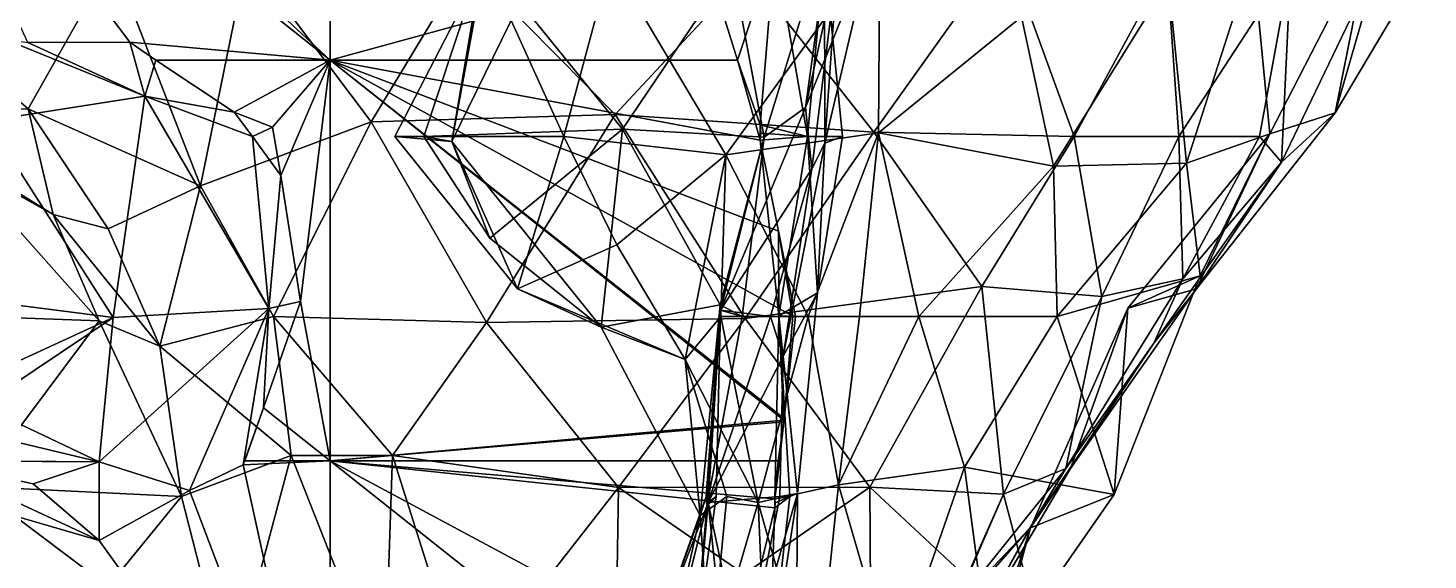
# Model space of a CAD drawing. Extents: x 290034 to 295698, y 4553723 to 4561693.
# Drawn here: x 290240.1 to 290378.8, y 4561323.9 to 4561376.6 of the extents above; entities that cross this region are included whole.
import ezdxf

# ---------------------------------------------------------------- set-up
doc = ezdxf.new("R2010")
doc.units = 0
doc.layers.add('Au_ppm_Pref_-_0_2', color=7, linetype='CONTINUOUS')

msp = doc.modelspace()

# ---------------------------------------------------------------- linework, layer by layer
at = {"layer": 'Au_ppm_Pref_-_0_2'}
for points in [[(290223.78, 4561410.07, 1644.77), (290227.3, 4561413.07, 1644.87), (290270, 4561373.38, 1648.09)], [(290270, 4561413.07, 1647.01), (290270, 4561373.38, 1648.09), (290227.3, 4561413.07, 1644.87)], [(290270, 4561413.07, 1647.01), (290307.18, 4561383.56, 1650.37), (290270, 4561373.38, 1648.09)], [(290240.04, 4561375.12, 1646.12), (290223.78, 4561410.07, 1644.77), (290250.15, 4561375.17, 1646.78)], [(290250.15, 4561375.17, 1646.78), (290223.78, 4561410.07, 1644.77), (290270, 4561373.38, 1648.09)], [(290285.32, 4561383.07, 1597.64), (290282.05, 4561365.32, 1603.62), (290292.72, 4561387.11, 1603.62)], [(290292.72, 4561387.11, 1603.62), (290282.05, 4561365.32, 1603.62), (290285.14, 4561383.59, 1609.64)], [(290319.67, 4561387.42, 1615.3), (290309.83, 4561382.66, 1609.46), (290312.99, 4561365.74, 1615.54)], [(290319.67, 4561387.42, 1615.3), (290312.99, 4561365.74, 1615.54), (290317.1, 4561368.68, 1622.41)], [(290319.67, 4561387.42, 1615.3), (290317.1, 4561368.68, 1622.41), (290323.09, 4561383.62, 1621.44)], [(290297.79, 4561383.17, 1591.47), (290324.46, 4561385.04, 1590.06), (290309.21, 4561364.01, 1590.57)], [(290309.21, 4561364.01, 1590.57), (290324.46, 4561385.04, 1590.06), (290324.33, 4561366.16, 1586.61)], [(290324.46, 4561385.04, 1590.06), (290338.5, 4561377.66, 1586.71), (290324.33, 4561366.16, 1586.61)], [(290363.1, 4561366.07, 1567.95), (290361.41, 4561383.62, 1573.92), (290372.97, 4561385.3, 1567.47)], [(290369.59, 4561368.16, 1562.04), (290363.1, 4561366.07, 1567.95), (290372.97, 4561385.3, 1567.47)], [(290369.59, 4561368.16, 1562.04), (290372.97, 4561385.3, 1567.47), (290378.77, 4561383.62, 1562.04)], [(290226.18, 4561368.27, 1550.62), (290240.07, 4561368.55, 1544.92), (290222.66, 4561383.56, 1544.2)], [(290240.07, 4561368.55, 1544.92), (290248.42, 4561383.37, 1542.15), (290222.66, 4561383.56, 1544.2)], [(290257.16, 4561360.92, 1542.63), (290261.78, 4561383.62, 1540.71), (290248.42, 4561383.37, 1542.15)], [(290261.78, 4561383.62, 1540.71), (290257.16, 4561360.92, 1542.63), (290274.06, 4561367.25, 1539.11)], [(290283.51, 4561382.91, 1536.94), (290261.78, 4561383.62, 1540.71), (290274.06, 4561367.25, 1539.11)], [(290270, 4561373.38, 1648.09), (290307.18, 4561383.56, 1650.37), (290310.36, 4561373.38, 1650.87)], [(290298.95, 4561366.55, 1609.88), (290285.14, 4561383.59, 1609.64), (290279.29, 4561365.8, 1606.69)], [(290285.14, 4561383.59, 1609.64), (290282.05, 4561365.32, 1603.62), (290279.29, 4561365.8, 1606.69)], [(290309.83, 4561382.66, 1609.46), (290285.14, 4561383.59, 1609.64), (290298.95, 4561366.55, 1609.88)], [(290314.04, 4561384.51, 1645.55), (290310.36, 4561373.38, 1650.87), (290307.18, 4561383.56, 1650.37)], [(290314.04, 4561384.51, 1645.55), (290312.59, 4561366.95, 1651.04), (290310.36, 4561373.38, 1650.87)], [(290323.85, 4561366.25, 1538.32), (290336.92, 4561384.53, 1537.77), (290311.39, 4561382.11, 1536.1)], [(290317.3, 4561365.8, 1644.02), (290312.59, 4561366.95, 1651.04), (290314.04, 4561384.51, 1645.55)], [(290318.98, 4561383.85, 1638.87), (290317.3, 4561365.8, 1644.02), (290314.04, 4561384.51, 1645.55)], [(290323.09, 4561383.62, 1621.44), (290317.1, 4561368.68, 1622.41), (290320.31, 4561383.42, 1627.29)], [(290317.1, 4561368.68, 1622.41), (290317.71, 4561362.6, 1627.37), (290320.31, 4561383.42, 1627.29)], [(290318.98, 4561383.85, 1638.87), (290320.76, 4561365.8, 1639.25), (290317.3, 4561365.8, 1644.02)], [(290320.31, 4561383.42, 1627.29), (290317.71, 4561362.6, 1627.37), (290319.02, 4561365.16, 1633.39)], [(290319.02, 4561365.16, 1633.39), (290318.98, 4561383.85, 1638.87), (290323.32, 4561383.62, 1633.31)], [(290319.02, 4561365.16, 1633.39), (290320.76, 4561365.8, 1639.25), (290318.98, 4561383.85, 1638.87)], [(290320.31, 4561383.42, 1627.29), (290319.02, 4561365.16, 1633.39), (290323.32, 4561383.62, 1633.31)], [(290343.7, 4561365.8, 1540.69), (290336.92, 4561384.53, 1537.77), (290323.85, 4561366.25, 1538.32)], [(290336.92, 4561384.53, 1537.77), (290343.7, 4561365.8, 1540.69), (290352.88, 4561382.78, 1543.48)], [(290354.85, 4561363.16, 1575.78), (290353.06, 4561381.18, 1580.8), (290361.41, 4561383.62, 1573.92)], [(290354.85, 4561363.16, 1575.78), (290361.41, 4561383.62, 1573.92), (290363.1, 4561366.07, 1567.95)], [(290365.17, 4561382.84, 1549.38), (290364.25, 4561363.28, 1556.06), (290374.05, 4561383.62, 1556.1)], [(290364.25, 4561363.28, 1556.06), (290369.59, 4561368.16, 1562.04), (290374.05, 4561383.62, 1556.1)], [(290369.59, 4561368.16, 1562.04), (290378.77, 4561383.62, 1562.04), (290374.05, 4561383.62, 1556.1)], [(290240.07, 4561368.55, 1544.92), (290257.16, 4561360.92, 1542.63), (290248.42, 4561383.37, 1542.15)], [(290298.22, 4561367.99, 1538.6), (290283.51, 4561382.91, 1536.94), (290274.06, 4561367.25, 1539.11)], [(290285.32, 4561383.07, 1597.64), (290276.4, 4561365.8, 1598.45), (290282.05, 4561365.32, 1603.62)], [(290285.32, 4561383.07, 1597.64), (290293.15, 4561365.8, 1592.53), (290276.4, 4561365.8, 1598.45)], [(290298.22, 4561367.99, 1538.6), (290311.39, 4561382.11, 1536.1), (290283.51, 4561382.91, 1536.94)], [(290285.32, 4561383.07, 1597.64), (290297.79, 4561383.17, 1591.47), (290293.15, 4561365.8, 1592.53)], [(290297.79, 4561383.17, 1591.47), (290309.21, 4561364.01, 1590.57), (290293.15, 4561365.8, 1592.53)], [(290298.22, 4561367.99, 1538.6), (290323.85, 4561366.25, 1538.32), (290311.39, 4561382.11, 1536.1)], [(290312.99, 4561365.74, 1615.54), (290309.83, 4561382.66, 1609.46), (290298.95, 4561366.55, 1609.88)], [(290354.07, 4561365.8, 1545.33), (290352.88, 4561382.78, 1543.48), (290343.7, 4561365.8, 1540.69)], [(290352.88, 4561382.78, 1543.48), (290354.07, 4561365.8, 1545.33), (290365.17, 4561382.84, 1549.38)], [(290354.07, 4561365.8, 1545.33), (290362.09, 4561365.8, 1550.16), (290365.17, 4561382.84, 1549.38)], [(290362.09, 4561365.8, 1550.16), (290364.25, 4561363.28, 1556.06), (290365.17, 4561382.84, 1549.38)], [(290338.5, 4561377.66, 1586.71), (290353.06, 4561381.18, 1580.8), (290341.66, 4561362.87, 1580.74)], [(290341.66, 4561362.87, 1580.74), (290353.06, 4561381.18, 1580.8), (290354.85, 4561363.16, 1575.78)], [(290324.33, 4561366.16, 1586.61), (290338.5, 4561377.66, 1586.71), (290341.66, 4561362.87, 1580.74)], [(290237.75, 4561375.45, 1645.97), (290251.62, 4561369.81, 1643.91), (290236.02, 4561367.35, 1639)], [(290251.62, 4561369.81, 1643.91), (290237.75, 4561375.45, 1645.97), (290240.04, 4561375.12, 1646.12)], [(290250.15, 4561375.17, 1646.78), (290251.62, 4561369.81, 1643.91), (290240.04, 4561375.12, 1646.12)], [(290252.71, 4561373.38, 1646.96), (290250.15, 4561375.17, 1646.78), (290270, 4561373.38, 1648.09)], [(290251.62, 4561369.81, 1643.91), (290250.15, 4561375.17, 1646.78), (290252.71, 4561373.38, 1646.96)], [(290251.62, 4561369.81, 1643.91), (290252.71, 4561373.38, 1646.96), (290260.48, 4561368.23, 1647.71)], [(290270, 4561373.38, 1648.09), (290260.48, 4561368.23, 1647.71), (290252.71, 4561373.38, 1646.96)], [(290270, 4561373.38, 1648.09), (290264.29, 4561366.72, 1648.04), (290260.48, 4561368.23, 1647.71)], [(290264.29, 4561366.72, 1648.04), (290270, 4561373.38, 1648.09), (290265.11, 4561361.94, 1648.32)], [(290265.11, 4561361.94, 1648.32), (290270, 4561373.38, 1648.09), (290267.06, 4561349.46, 1649.04)], [(290270, 4561373.38, 1648.09), (290270, 4561333.7, 1649.99), (290267.06, 4561349.46, 1649.04)], [(290314.96, 4561337.7, 1651.3), (290270, 4561333.7, 1649.99), (290270, 4561373.38, 1648.09)], [(290270, 4561373.38, 1648.09), (290315.83, 4561348.03, 1651.33), (290314.98, 4561337.89, 1651.3)], [(290270, 4561373.38, 1648.09), (290314.43, 4561356.44, 1651.2), (290315.83, 4561348.03, 1651.33)], [(290270, 4561373.38, 1648.09), (290314.98, 4561337.89, 1651.3), (290314.96, 4561337.7, 1651.3)], [(290270, 4561373.38, 1648.09), (290312.6, 4561365.45, 1651.05), (290314.43, 4561356.44, 1651.2)], [(290270, 4561373.38, 1648.09), (290310.36, 4561373.38, 1650.87), (290312.6, 4561365.45, 1651.05)], [(290310.36, 4561373.38, 1650.87), (290312.59, 4561366.95, 1651.04), (290312.6, 4561365.45, 1651.05)], [(290251.62, 4561369.81, 1643.91), (290248.49, 4561347.89, 1638.8), (290236.02, 4561367.35, 1639)], [(290251.62, 4561369.81, 1643.91), (290263.92, 4561348.76, 1644.42), (290248.49, 4561347.89, 1638.8)], [(290260.48, 4561368.23, 1647.71), (290262.29, 4561365.8, 1645.19), (290251.62, 4561369.81, 1643.91)], [(290251.62, 4561369.81, 1643.91), (290262.29, 4561365.8, 1645.19), (290263.92, 4561348.76, 1644.42)], [(290242.56, 4561358.1, 1550.16), (290240.07, 4561368.55, 1544.92), (290226.18, 4561368.27, 1550.62)], [(290242.56, 4561358.1, 1550.16), (290226.18, 4561368.27, 1550.62), (290232.94, 4561363.48, 1555.1)], [(290242.56, 4561358.1, 1550.16), (290248.01, 4561356.67, 1547.12), (290240.07, 4561368.55, 1544.92)], [(290248.01, 4561356.67, 1547.12), (290257.16, 4561360.92, 1542.63), (290240.07, 4561368.55, 1544.92)], [(290264.29, 4561366.72, 1648.04), (290262.29, 4561365.8, 1645.19), (290260.48, 4561368.23, 1647.71)], [(290317.71, 4561362.6, 1627.37), (290317.1, 4561368.68, 1622.41), (290308.68, 4561348.62, 1621.58)], [(290317.1, 4561368.68, 1622.41), (290312.99, 4561365.74, 1615.54), (290308.68, 4561348.62, 1621.58)], [(290248.49, 4561347.89, 1638.8), (290225.3, 4561350.87, 1637.12), (290236.02, 4561367.35, 1639)], [(290257.16, 4561360.92, 1542.63), (290264.37, 4561347.98, 1542.87), (290274.06, 4561367.25, 1539.11)], [(290274.06, 4561367.25, 1539.11), (290264.37, 4561347.98, 1542.87), (290285.47, 4561347.38, 1539.3)], [(290298.22, 4561367.99, 1538.6), (290274.06, 4561367.25, 1539.11), (290285.47, 4561347.38, 1539.3)], [(290298.22, 4561367.99, 1538.6), (290285.47, 4561347.38, 1539.3), (290311.13, 4561347.78, 1538.67)], [(290298.22, 4561367.99, 1538.6), (290311.13, 4561347.78, 1538.67), (290323.85, 4561366.25, 1538.32)], [(290312.6, 4561365.45, 1651.05), (290312.59, 4561366.95, 1651.04), (290312.68, 4561366.15, 1651.05)], [(290317.3, 4561365.8, 1644.02), (290312.68, 4561366.15, 1651.05), (290312.59, 4561366.95, 1651.04)], [(290355.84, 4561350.72, 1562.04), (290363.1, 4561366.07, 1567.95), (290369.59, 4561368.16, 1562.04)], [(290355.84, 4561350.72, 1562.04), (290369.59, 4561368.16, 1562.04), (290364.25, 4561363.28, 1556.06)], [(290262.29, 4561365.8, 1645.19), (290264.29, 4561366.72, 1648.04), (290265.11, 4561361.94, 1648.32)], [(290265.11, 4561361.94, 1648.32), (290263.92, 4561348.76, 1644.42), (290262.29, 4561365.8, 1645.19)], [(290288.55, 4561350.72, 1598.29), (290282.05, 4561365.32, 1603.62), (290276.4, 4561365.8, 1598.45)], [(290288.55, 4561350.72, 1598.29), (290276.4, 4561365.8, 1598.45), (290293.15, 4561365.8, 1592.53)], [(290298.95, 4561366.55, 1609.88), (290279.29, 4561365.8, 1606.69), (290285.81, 4561355.75, 1606.97)], [(290285.81, 4561355.75, 1606.97), (290279.29, 4561365.8, 1606.69), (290282.05, 4561365.32, 1603.62)], [(290298.95, 4561366.55, 1609.88), (290285.81, 4561355.75, 1606.97), (290296.84, 4561346.93, 1603.55)], [(290288.55, 4561350.72, 1598.29), (290293.15, 4561365.8, 1592.53), (290298.41, 4561355.09, 1594.11)], [(290309.21, 4561364.01, 1590.57), (290298.41, 4561355.09, 1594.11), (290293.15, 4561365.8, 1592.53)], [(290308.63, 4561349.14, 1610.35), (290298.95, 4561366.55, 1609.88), (290296.84, 4561346.93, 1603.55)], [(290308.63, 4561349.14, 1610.35), (290312.99, 4561365.74, 1615.54), (290298.95, 4561366.55, 1609.88)], [(290308.63, 4561349.14, 1610.35), (290310.83, 4561347.98, 1615.5), (290312.99, 4561365.74, 1615.54)], [(290308.68, 4561348.62, 1621.58), (290312.99, 4561365.74, 1615.54), (290310.83, 4561347.98, 1615.5)], [(290309.21, 4561364.01, 1590.57), (290324.33, 4561366.16, 1586.61), (290317.35, 4561347.98, 1588.79)], [(290323.85, 4561366.25, 1538.32), (290311.13, 4561347.78, 1538.67), (290334.56, 4561350.94, 1540.05)], [(290312.6, 4561365.45, 1651.05), (290312.68, 4561366.15, 1651.05), (290317.3, 4561365.8, 1644.02)], [(290314.46, 4561348.06, 1645.23), (290312.6, 4561365.45, 1651.05), (290317.3, 4561365.8, 1644.02)], [(290314.43, 4561356.44, 1651.2), (290312.6, 4561365.45, 1651.05), (290314.46, 4561348.06, 1645.23)], [(290318.29, 4561350.31, 1638.42), (290314.46, 4561348.06, 1645.23), (290317.3, 4561365.8, 1644.02)], [(290318.29, 4561350.31, 1638.42), (290317.3, 4561365.8, 1644.02), (290320.76, 4561365.8, 1639.25)], [(290317.35, 4561347.98, 1588.79), (290324.33, 4561366.16, 1586.61), (290322.44, 4561347.98, 1585.8)], [(290319.02, 4561365.16, 1633.39), (290318.29, 4561350.31, 1638.42), (290320.76, 4561365.8, 1639.25)], [(290324.33, 4561366.16, 1586.61), (290328.33, 4561347.98, 1582.09), (290322.44, 4561347.98, 1585.8)], [(290323.85, 4561366.25, 1538.32), (290334.56, 4561350.94, 1540.05), (290343.7, 4561365.8, 1540.69)], [(290324.33, 4561366.16, 1586.61), (290341.66, 4561362.87, 1580.74), (290328.33, 4561347.98, 1582.09)], [(290343.7, 4561365.8, 1540.69), (290334.56, 4561350.94, 1540.05), (290346.46, 4561349.96, 1544.78)], [(290343.7, 4561365.8, 1540.69), (290346.46, 4561349.96, 1544.78), (290354.07, 4561365.8, 1545.33)], [(290354.07, 4561365.8, 1545.33), (290346.46, 4561349.96, 1544.78), (290354.48, 4561351.72, 1550.16)], [(290349.04, 4561348.8, 1568), (290356.2, 4561352.02, 1573.92), (290363.1, 4561366.07, 1567.95)], [(290349.04, 4561348.8, 1568), (290363.1, 4561366.07, 1567.95), (290355.84, 4561350.72, 1562.04)], [(290354.07, 4561365.8, 1545.33), (290354.48, 4561351.72, 1550.16), (290362.09, 4561365.8, 1550.16)], [(290362.09, 4561365.8, 1550.16), (290354.48, 4561351.72, 1550.16), (290364.25, 4561363.28, 1556.06)], [(290356.2, 4561352.02, 1573.92), (290354.85, 4561363.16, 1575.78), (290363.1, 4561366.07, 1567.95)], [(290282.05, 4561365.32, 1603.62), (290288.55, 4561350.72, 1598.29), (290296.84, 4561346.93, 1603.55)], [(290296.84, 4561346.93, 1603.55), (290285.81, 4561355.75, 1606.97), (290282.05, 4561365.32, 1603.62)], [(290309.21, 4561364.01, 1590.57), (290305.17, 4561343.72, 1596.35), (290298.41, 4561355.09, 1594.11)], [(290309.21, 4561364.01, 1590.57), (290308.7, 4561347.98, 1591.74), (290305.17, 4561343.72, 1596.35)], [(290309.21, 4561364.01, 1590.57), (290317.35, 4561347.98, 1588.79), (290308.7, 4561347.98, 1591.74)], [(290317.71, 4561362.6, 1627.37), (290314.89, 4561344.05, 1632.16), (290319.02, 4561365.16, 1633.39)], [(290319.02, 4561365.16, 1633.39), (290314.89, 4561344.05, 1632.16), (290318.29, 4561350.31, 1638.42)], [(290232.94, 4561363.48, 1555.1), (290223.52, 4561348.4, 1557.71), (290247.11, 4561347.56, 1555.86)], [(290247.11, 4561347.56, 1555.86), (290242.56, 4561358.1, 1550.16), (290232.94, 4561363.48, 1555.1)], [(290342.03, 4561347.98, 1579.09), (290328.33, 4561347.98, 1582.09), (290341.66, 4561362.87, 1580.74)], [(290341.66, 4561362.87, 1580.74), (290354.85, 4561363.16, 1575.78), (290342.03, 4561347.98, 1579.09)], [(290342.03, 4561347.98, 1579.09), (290354.85, 4561363.16, 1575.78), (290356.2, 4561352.02, 1573.92)], [(290354.48, 4561351.72, 1550.16), (290351.61, 4561345.34, 1555.85), (290364.25, 4561363.28, 1556.06)], [(290355.84, 4561350.72, 1562.04), (290364.25, 4561363.28, 1556.06), (290351.61, 4561345.34, 1555.85)], [(290263.92, 4561348.76, 1644.42), (290265.11, 4561361.94, 1648.32), (290267.06, 4561349.46, 1649.04)], [(290313.64, 4561347.98, 1627.37), (290317.71, 4561362.6, 1627.37), (290308.68, 4561348.62, 1621.58)], [(290313.64, 4561347.98, 1627.37), (290314.89, 4561344.05, 1632.16), (290317.71, 4561362.6, 1627.37)], [(290253.11, 4561345.05, 1549.21), (290257.16, 4561360.92, 1542.63), (290248.01, 4561356.67, 1547.12)], [(290253.11, 4561345.05, 1549.21), (290264.37, 4561347.98, 1542.87), (290257.16, 4561360.92, 1542.63)], [(290253.11, 4561345.05, 1549.21), (290242.56, 4561358.1, 1550.16), (290247.11, 4561347.56, 1555.86)], [(290242.56, 4561358.1, 1550.16), (290253.11, 4561345.05, 1549.21), (290248.01, 4561356.67, 1547.12)], [(290315.83, 4561348.03, 1651.33), (290314.43, 4561356.44, 1651.2), (290316.1, 4561347.98, 1651.13)], [(290314.43, 4561356.44, 1651.2), (290314.46, 4561348.06, 1645.23), (290316.1, 4561347.98, 1651.13)], [(290305.17, 4561343.72, 1596.35), (290288.55, 4561350.72, 1598.29), (290298.41, 4561355.09, 1594.11)], [(290342.03, 4561347.98, 1579.09), (290356.2, 4561352.02, 1573.92), (290347.68, 4561330.34, 1573.58)], [(290342.9, 4561332.92, 1550.16), (290351.61, 4561345.34, 1555.85), (290354.48, 4561351.72, 1550.16)], [(290346.46, 4561349.96, 1544.78), (290342.9, 4561332.92, 1550.16), (290354.48, 4561351.72, 1550.16)], [(290349.04, 4561348.8, 1568), (290347.68, 4561330.34, 1573.58), (290356.2, 4561352.02, 1573.92)], [(290229.16, 4561339.01, 1639.25), (290225.3, 4561350.87, 1637.12), (290248.49, 4561347.89, 1638.8)], [(290296.84, 4561346.93, 1603.55), (290288.55, 4561350.72, 1598.29), (290305.17, 4561343.72, 1596.35)], [(290311.13, 4561347.78, 1538.67), (290323.47, 4561331.07, 1538.19), (290334.56, 4561350.94, 1540.05)], [(290316.29, 4561330.46, 1639.43), (290314.46, 4561348.06, 1645.23), (290318.29, 4561350.31, 1638.42)], [(290318.29, 4561350.31, 1638.42), (290314.89, 4561344.05, 1632.16), (290316.29, 4561330.46, 1639.43)], [(290323.47, 4561331.07, 1538.19), (290336.7, 4561330.39, 1544.21), (290334.56, 4561350.94, 1540.05)], [(290334.56, 4561350.94, 1540.05), (290336.7, 4561330.39, 1544.21), (290346.46, 4561349.96, 1544.78)], [(290349.04, 4561348.8, 1568), (290355.84, 4561350.72, 1562.04), (290343.35, 4561332.92, 1562.04)], [(290343.35, 4561332.92, 1562.04), (290355.84, 4561350.72, 1562.04), (290351.61, 4561345.34, 1555.85)], [(290247.11, 4561333.59, 1645.52), (290263.92, 4561348.76, 1644.42), (290256.06, 4561330.75, 1648.88)], [(290248.49, 4561347.89, 1638.8), (290263.92, 4561348.76, 1644.42), (290247.11, 4561333.59, 1645.52)], [(290256.06, 4561330.75, 1648.88), (290263.92, 4561348.76, 1644.42), (290261.38, 4561333.3, 1649.35)], [(290261.38, 4561333.3, 1649.35), (290263.92, 4561348.76, 1644.42), (290263.4, 4561338.94, 1649.3)], [(290267.06, 4561349.46, 1649.04), (290270, 4561333.7, 1649.99), (290263.4, 4561338.94, 1649.3)], [(290263.4, 4561338.94, 1649.3), (290263.92, 4561348.76, 1644.42), (290267.06, 4561349.46, 1649.04)], [(290308.63, 4561349.14, 1610.35), (290296.84, 4561346.93, 1603.55), (290306.66, 4561328.26, 1603.71)], [(290308.63, 4561349.14, 1610.35), (290306.66, 4561328.26, 1603.71), (290307.24, 4561330.16, 1609.56)], [(290308.63, 4561349.14, 1610.35), (290307.24, 4561330.16, 1609.56), (290307.31, 4561329.2, 1615.24)], [(290308.63, 4561349.14, 1610.35), (290307.31, 4561329.2, 1615.24), (290310.83, 4561347.98, 1615.5)], [(290346.46, 4561349.96, 1544.78), (290336.7, 4561330.39, 1544.21), (290342.9, 4561332.92, 1550.16)], [(290349.04, 4561348.8, 1568), (290339.38, 4561327.06, 1566.87), (290347.68, 4561330.34, 1573.58)], [(290349.04, 4561348.8, 1568), (290343.35, 4561332.92, 1562.04), (290339.38, 4561327.06, 1566.87)], [(290247.11, 4561347.56, 1555.86), (290223.52, 4561348.4, 1557.71), (290234.83, 4561331.13, 1554.77)], [(290229.16, 4561339.01, 1639.25), (290248.49, 4561347.89, 1638.8), (290235.41, 4561339.14, 1642.24)], [(290255.27, 4561330.16, 1551.19), (290247.11, 4561347.56, 1555.86), (290234.83, 4561331.13, 1554.77)], [(290235.41, 4561339.14, 1642.24), (290248.49, 4561347.89, 1638.8), (290247.11, 4561333.59, 1645.52)], [(290253.11, 4561345.05, 1549.21), (290247.11, 4561347.56, 1555.86), (290255.27, 4561330.16, 1551.19)], [(290264.37, 4561347.98, 1542.87), (290253.11, 4561345.05, 1549.21), (290266.14, 4561334.2, 1545.41)], [(290266.14, 4561334.2, 1545.41), (290276.18, 4561334.22, 1541.04), (290264.37, 4561347.98, 1542.87)], [(290285.47, 4561347.38, 1539.3), (290264.37, 4561347.98, 1542.87), (290276.18, 4561334.22, 1541.04)], [(290285.47, 4561347.38, 1539.3), (290276.18, 4561334.22, 1541.04), (290298.57, 4561331.05, 1538.22)], [(290311.13, 4561347.78, 1538.67), (290285.47, 4561347.38, 1539.3), (290298.57, 4561331.05, 1538.22)], [(290298.57, 4561331.05, 1538.22), (290323.47, 4561331.07, 1538.19), (290311.13, 4561347.78, 1538.67)], [(290308.7, 4561347.98, 1591.74), (290312.39, 4561329.56, 1592.2), (290305.17, 4561343.72, 1596.35)], [(290308.68, 4561348.62, 1621.58), (290307.31, 4561329.2, 1615.24), (290308.23, 4561330.16, 1621.44)], [(290308.68, 4561348.62, 1621.58), (290310.83, 4561347.98, 1615.5), (290307.31, 4561329.2, 1615.24)], [(290313.64, 4561347.98, 1627.37), (290308.68, 4561348.62, 1621.58), (290307.46, 4561329.57, 1627.27)], [(290307.46, 4561329.57, 1627.27), (290308.68, 4561348.62, 1621.58), (290308.23, 4561330.16, 1621.44)], [(290313.64, 4561347.98, 1627.37), (290307.46, 4561329.57, 1627.27), (290314.89, 4561344.05, 1632.16)], [(290317.35, 4561347.98, 1588.79), (290312.39, 4561329.56, 1592.2), (290308.7, 4561347.98, 1591.74)], [(290320.36, 4561331.3, 1585.05), (290312.39, 4561329.56, 1592.2), (290317.35, 4561347.98, 1588.79)], [(290314.46, 4561348.06, 1645.23), (290314.06, 4561329.91, 1651.31), (290314.96, 4561337.7, 1651.3)], [(290315.55, 4561330.16, 1645.19), (290314.06, 4561329.91, 1651.31), (290314.46, 4561348.06, 1645.23)], [(290314.46, 4561348.06, 1645.23), (290314.96, 4561337.7, 1651.3), (290314.98, 4561337.89, 1651.3)], [(290314.46, 4561348.06, 1645.23), (290314.98, 4561337.89, 1651.3), (290316.1, 4561347.98, 1651.13)], [(290316.29, 4561330.46, 1639.43), (290315.55, 4561330.16, 1645.19), (290314.46, 4561348.06, 1645.23)], [(290314.98, 4561337.89, 1651.3), (290315.83, 4561348.03, 1651.33), (290316.1, 4561347.98, 1651.13)], [(290322.44, 4561347.98, 1585.8), (290320.36, 4561331.3, 1585.05), (290317.35, 4561347.98, 1588.79)], [(290332.85, 4561333.06, 1579.1), (290320.36, 4561331.3, 1585.05), (290328.33, 4561347.98, 1582.09)], [(290322.44, 4561347.98, 1585.8), (290328.33, 4561347.98, 1582.09), (290320.36, 4561331.3, 1585.05)], [(290342.03, 4561347.98, 1579.09), (290332.85, 4561333.06, 1579.1), (290328.33, 4561347.98, 1582.09)], [(290342.03, 4561347.98, 1579.09), (290347.68, 4561330.34, 1573.58), (290332.85, 4561333.06, 1579.1)], [(290296.84, 4561346.93, 1603.55), (290305.17, 4561343.72, 1596.35), (290306.66, 4561328.26, 1603.71)], [(290253.11, 4561345.05, 1549.21), (290255.27, 4561330.16, 1551.19), (290266.14, 4561334.2, 1545.41)], [(290343.35, 4561332.92, 1562.04), (290351.61, 4561345.34, 1555.85), (290339.32, 4561327.03, 1555.95)], [(290351.61, 4561345.34, 1555.85), (290342.9, 4561332.92, 1550.16), (290339.32, 4561327.03, 1555.95)], [(290306.66, 4561328.26, 1603.71), (290305.17, 4561343.72, 1596.35), (290309.31, 4561330.16, 1597.68)], [(290309.31, 4561330.16, 1597.68), (290305.17, 4561343.72, 1596.35), (290312.39, 4561329.56, 1592.2)], [(290307.46, 4561329.57, 1627.27), (290314.54, 4561330.16, 1633.31), (290314.89, 4561344.05, 1632.16)], [(290314.89, 4561344.05, 1632.16), (290314.54, 4561330.16, 1633.31), (290316.29, 4561330.46, 1639.43)], [(290235.41, 4561339.14, 1642.24), (290247.11, 4561333.59, 1645.52), (290225.84, 4561338.67, 1643.79)], [(290225.84, 4561338.67, 1643.79), (290247.11, 4561333.59, 1645.52), (290230.04, 4561333.71, 1647.07)], [(290261.53, 4561333.7, 1649.37), (290261.38, 4561333.3, 1649.35), (290263.4, 4561338.94, 1649.3)], [(290270, 4561333.7, 1649.99), (290261.53, 4561333.7, 1649.37), (290263.4, 4561338.94, 1649.3)], [(290314.96, 4561337.7, 1651.3), (290314.94, 4561337.55, 1651.31), (290270, 4561333.7, 1649.99)], [(290314.94, 4561337.55, 1651.31), (290314.96, 4561337.7, 1651.3), (290314.06, 4561329.91, 1651.31)], [(290314.94, 4561337.55, 1651.31), (290314.38, 4561333.7, 1651.47), (290270, 4561333.7, 1649.99)], [(290314.94, 4561337.55, 1651.31), (290314.06, 4561329.91, 1651.31), (290314.32, 4561331.96, 1651.4)], [(290314.94, 4561337.55, 1651.31), (290314.32, 4561331.96, 1651.4), (290314.38, 4561333.7, 1651.47)], [(290270, 4561294.01, 1648.83), (290220, 4561333.7, 1646.34), (290247.12, 4561325.81, 1648.09)], [(290247.12, 4561325.81, 1648.09), (290220, 4561333.7, 1646.34), (290230.1, 4561333.7, 1647.08)], [(290270, 4561294.01, 1648.83), (290220, 4561294.01, 1647.18), (290220, 4561333.7, 1646.34)], [(290230.04, 4561333.71, 1647.07), (290247.11, 4561333.59, 1645.52), (290230.1, 4561333.7, 1647.08)], [(290247.12, 4561325.81, 1648.09), (290230.1, 4561333.7, 1647.08), (290240.57, 4561331.41, 1647.77)], [(290230.1, 4561333.7, 1647.08), (290247.11, 4561333.59, 1645.52), (290240.57, 4561331.41, 1647.77)], [(290240.57, 4561331.41, 1647.77), (290247.11, 4561333.59, 1645.52), (290247.12, 4561325.81, 1648.09)], [(290247.12, 4561325.81, 1648.09), (290247.11, 4561333.59, 1645.52), (290256.06, 4561330.75, 1648.88)], [(290255.27, 4561330.16, 1551.19), (290260.05, 4561311.44, 1549.79), (290266.14, 4561334.2, 1545.41)], [(290266.14, 4561334.2, 1545.41), (290260.05, 4561311.44, 1549.79), (290275.39, 4561310.78, 1544.81)], [(290270, 4561333.7, 1649.99), (290261.38, 4561333.3, 1649.35), (290261.53, 4561333.7, 1649.37)], [(290270, 4561333.7, 1649.99), (290270, 4561294.01, 1648.83), (290261.38, 4561333.3, 1649.35)], [(290266.14, 4561334.2, 1545.41), (290275.39, 4561310.78, 1544.81), (290276.18, 4561334.22, 1541.04)], [(290306.95, 4561304.37, 1650.06), (290270, 4561294.01, 1648.83), (290270, 4561333.7, 1649.99)], [(290270, 4561333.7, 1649.99), (290309.97, 4561312.27, 1650.48), (290306.95, 4561304.37, 1650.06)], [(290270, 4561333.7, 1649.99), (290314.04, 4561329.02, 1651.28), (290309.97, 4561312.27, 1650.48)], [(290270, 4561333.7, 1649.99), (290314.06, 4561329.91, 1651.31), (290314.04, 4561329.02, 1651.28)], [(290270, 4561333.7, 1649.99), (290314.38, 4561333.7, 1651.47), (290314.06, 4561329.91, 1651.31)], [(290275.39, 4561310.78, 1544.81), (290283.34, 4561311.58, 1538.52), (290276.18, 4561334.22, 1541.04)], [(290276.18, 4561334.22, 1541.04), (290283.34, 4561311.58, 1538.52), (290298.57, 4561331.05, 1538.22)], [(290314.38, 4561333.7, 1651.47), (290314.32, 4561331.96, 1651.4), (290314.06, 4561329.91, 1651.31)], [(290270, 4561294.01, 1648.83), (290256.06, 4561330.75, 1648.88), (290261.38, 4561333.3, 1649.35)], [(290332.85, 4561333.06, 1579.1), (290325.78, 4561312.69, 1580.5), (290320.36, 4561331.3, 1585.05)], [(290325.78, 4561312.69, 1580.5), (290332.85, 4561333.06, 1579.1), (290335.53, 4561312.88, 1573.86)], [(290331.6, 4561318.87, 1550.16), (290339.32, 4561327.03, 1555.95), (290342.9, 4561332.92, 1550.16)], [(290331.6, 4561318.87, 1550.16), (290342.9, 4561332.92, 1550.16), (290336.7, 4561330.39, 1544.21)], [(290331.88, 4561313.47, 1562.78), (290339.38, 4561327.06, 1566.87), (290343.35, 4561332.92, 1562.04)], [(290343.35, 4561332.92, 1562.04), (290339.32, 4561327.03, 1555.95), (290331.88, 4561313.47, 1562.78)], [(290332.85, 4561333.06, 1579.1), (290347.68, 4561330.34, 1573.58), (290335.53, 4561312.88, 1573.86)], [(290248.01, 4561321.24, 1553.14), (290234.83, 4561331.13, 1554.77), (290235.38, 4561309.47, 1553.04)], [(290248.01, 4561321.24, 1553.14), (290255.27, 4561330.16, 1551.19), (290234.83, 4561331.13, 1554.77)], [(290270, 4561294.01, 1648.83), (290247.12, 4561325.81, 1648.09), (290256.06, 4561330.75, 1648.88)], [(290298.57, 4561331.05, 1538.22), (290283.34, 4561311.58, 1538.52), (290298.26, 4561312.61, 1532.06)], [(290298.57, 4561331.05, 1538.22), (290298.26, 4561312.61, 1532.06), (290311.01, 4561322.45, 1534.92)], [(290298.57, 4561331.05, 1538.22), (290311.01, 4561322.45, 1534.92), (290323.47, 4561331.07, 1538.19)], [(290323.57, 4561315.94, 1531.29), (290323.47, 4561331.07, 1538.19), (290311.01, 4561322.45, 1534.92)], [(290320.36, 4561331.3, 1585.05), (290318.07, 4561309.39, 1586.68), (290312.39, 4561329.56, 1592.2)], [(290320.36, 4561331.3, 1585.05), (290325.78, 4561312.69, 1580.5), (290318.07, 4561309.39, 1586.68)], [(290323.47, 4561331.07, 1538.19), (290340.82, 4561314.89, 1537.75), (290336.7, 4561330.39, 1544.21)], [(290323.47, 4561331.07, 1538.19), (290323.57, 4561315.94, 1531.29), (290340.82, 4561314.89, 1537.75)], [(290260.05, 4561311.44, 1549.79), (290255.27, 4561330.16, 1551.19), (290248.01, 4561321.24, 1553.14)], [(290307.31, 4561329.2, 1615.24), (290307.24, 4561330.16, 1609.56), (290302.4, 4561316.48, 1609.56)], [(290302.4, 4561316.48, 1609.56), (290307.24, 4561330.16, 1609.56), (290306.66, 4561328.26, 1603.71)], [(290307.46, 4561329.57, 1627.27), (290308.23, 4561330.16, 1621.44), (290306.07, 4561314.35, 1622.14)], [(290306.07, 4561314.35, 1622.14), (290308.23, 4561330.16, 1621.44), (290307.31, 4561329.2, 1615.24)], [(290307.46, 4561329.57, 1627.27), (290306.07, 4561314.35, 1622.14), (290309.27, 4561312.35, 1627.37)], [(290306.66, 4561328.26, 1603.71), (290309.31, 4561330.16, 1597.68), (290307.68, 4561313.41, 1598.1)], [(290307.46, 4561329.57, 1627.27), (290311.07, 4561312.34, 1633.3), (290314.54, 4561330.16, 1633.31)], [(290307.46, 4561329.57, 1627.27), (290309.27, 4561312.35, 1627.37), (290311.07, 4561312.34, 1633.3)], [(290307.68, 4561313.41, 1598.1), (290309.31, 4561330.16, 1597.68), (290312.39, 4561329.56, 1592.2)], [(290307.68, 4561313.41, 1598.1), (290312.39, 4561329.56, 1592.2), (290313.17, 4561312.35, 1591.74)], [(290314.54, 4561330.16, 1633.31), (290311.07, 4561312.34, 1633.3), (290316.29, 4561330.46, 1639.43)], [(290311.07, 4561312.34, 1633.3), (290316.16, 4561312.35, 1639.25), (290316.29, 4561330.46, 1639.43)], [(290312.39, 4561329.56, 1592.2), (290318.07, 4561309.39, 1586.68), (290313.17, 4561312.35, 1591.74)], [(290316.16, 4561312.35, 1639.25), (290313.44, 4561311.71, 1645.48), (290316.29, 4561330.46, 1639.43)], [(290316.29, 4561330.46, 1639.43), (290313.44, 4561311.71, 1645.48), (290315.55, 4561330.16, 1645.19)], [(290313.44, 4561311.71, 1645.48), (290314.04, 4561329.02, 1651.28), (290315.55, 4561330.16, 1645.19)], [(290314.04, 4561329.02, 1651.28), (290314.09, 4561329.53, 1651.3), (290315.55, 4561330.16, 1645.19)], [(290314.04, 4561329.02, 1651.28), (290314.06, 4561329.91, 1651.31), (290314.09, 4561329.53, 1651.3)], [(290314.09, 4561329.53, 1651.3), (290314.06, 4561329.91, 1651.31), (290315.55, 4561330.16, 1645.19)], [(290327.65, 4561309.51, 1544.83), (290331.6, 4561318.87, 1550.16), (290336.7, 4561330.39, 1544.21)], [(290327.65, 4561309.51, 1544.83), (290336.7, 4561330.39, 1544.21), (290340.82, 4561314.89, 1537.75)], [(290347.68, 4561330.34, 1573.58), (290339.38, 4561327.06, 1566.87), (290335.53, 4561312.88, 1573.86)], [(290302.25, 4561308.82, 1604.92), (290302.4, 4561316.48, 1609.56), (290306.66, 4561328.26, 1603.71)], [(290306.66, 4561328.26, 1603.71), (290307.68, 4561313.41, 1598.1), (290302.25, 4561308.82, 1604.92)], [(290307.31, 4561329.2, 1615.24), (290302.4, 4561316.48, 1609.56), (290302.8, 4561311.15, 1615.29)], [(290302.8, 4561311.15, 1615.29), (290306.07, 4561314.35, 1622.14), (290307.31, 4561329.2, 1615.24)], [(290309.97, 4561312.27, 1650.48), (290314.04, 4561329.02, 1651.28), (290313.44, 4561311.71, 1645.48)], [(290331.6, 4561318.87, 1550.16), (290324.64, 4561310.34, 1556.2), (290339.32, 4561327.03, 1555.95)], [(290324.64, 4561310.34, 1556.2), (290331.88, 4561313.47, 1562.78), (290339.32, 4561327.03, 1555.95)], [(290334.62, 4561312.35, 1567.98), (290339.38, 4561327.06, 1566.87), (290331.88, 4561313.47, 1562.78)], [(290335.53, 4561312.88, 1573.86), (290339.38, 4561327.06, 1566.87), (290334.62, 4561312.35, 1567.98)]]:
    msp.add_3dface(points, dxfattribs=at)

doc.saveas('drawing.dxf')
